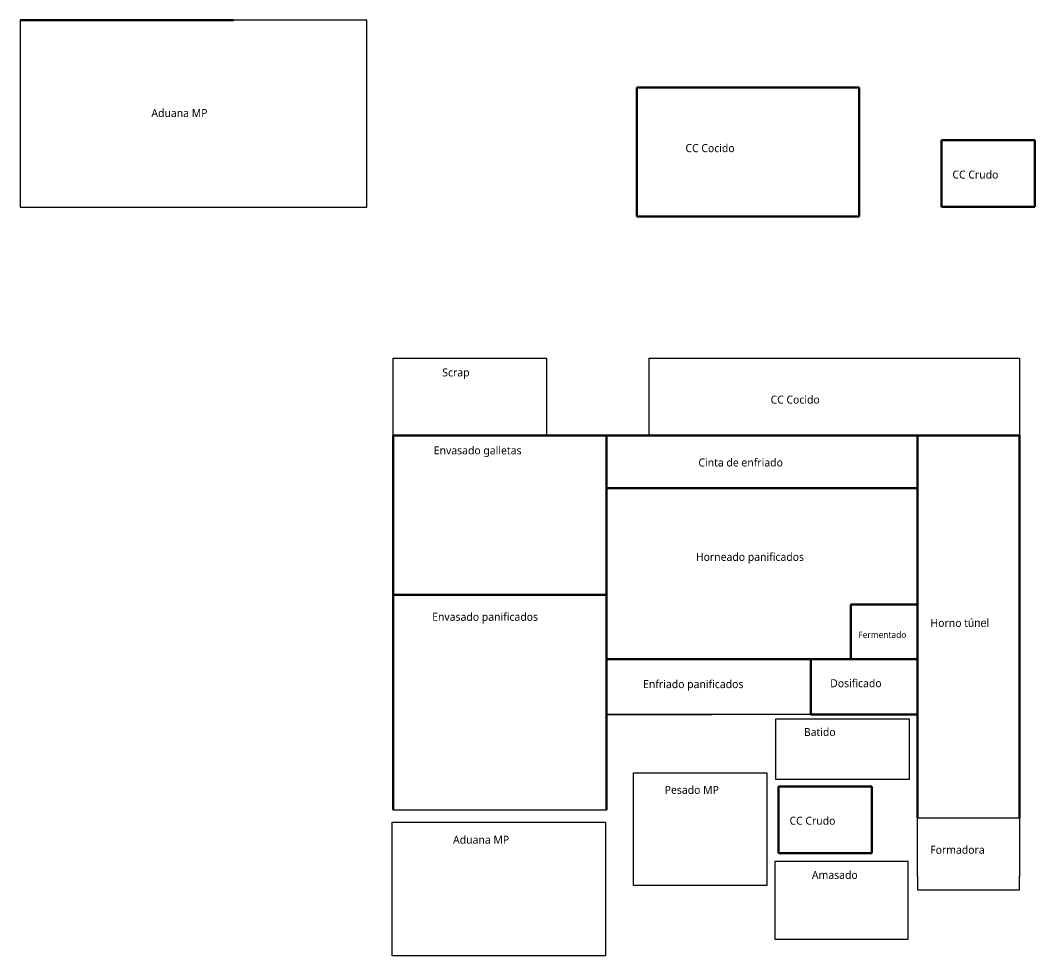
# Model space of a CAD drawing. Header units: millimetres. Extents: x 44692 to 101945, y -26273 to 14445.
# Drawn here: x 99662 to 101945, y -19288 to -17184 of the extents above; entities that cross this region are included whole.
import ezdxf

# ---------------------------------------------------------------- set-up
doc = ezdxf.new("R2010")
doc.units = ezdxf.units.MM
doc.header["$LTSCALE"] = 100
doc.layers.add('Mesas-estantes', color=230, linetype='Continuous')
doc.layers.add('rotulo', color=211, linetype='Continuous')
doc.layers.add('Paredes', color=7, linetype='Continuous', lineweight=50)
doc.styles.add('OpenSans', font='OpenSans-Regular.ttf')

msp = doc.modelspace()

# ---------------------------------------------------------------- linework, layer by layer
at = {"layer": 'Mesas-estantes', "color": 0}
for p, q in [((99662.442, -17184.476), (99662.442, -17604.476)), ((100442.442, -17184.476), (100142.442, -17184.476)), ((100442.442, -17604.476), (100442.442, -17184.476)), ((99662.442, -17604.476), (100442.442, -17604.476)), ((100501.429, -18118.067), (100501.429, -17944.067)), ((100501.429, -17944.067), (100846.429, -17944.067)), ((100846.429, -17944.067), (100846.429, -18118.067)), ((101076.429, -17944.067), (101076.429, -18118.067)), ((101076.429, -17944.067), (101910.429, -17944.067)), ((101910.429, -17944.067), (101910.429, -18118.067)), ((100981.429, -18960.367), (100981.429, -18476.367)), ((101441.429, -18746.034), (100981.429, -18746.034)), ((100981.429, -18746.034), (101219.084, -18746.034)), ((101362.377, -18755.79), (101662.377, -18755.79)), ((101362.377, -18891.79), (101362.377, -18755.79)), ((101662.377, -18755.79), (101662.377, -18891.79)), ((101042.367, -18876.939), (101342.367, -18876.939)), ((101042.367, -19129.939), (101042.367, -18876.939)), ((101342.367, -18876.939), (101342.367, -19129.939)), ((101662.377, -18891.79), (101362.377, -18891.79)), ((100501.429, -18960.367), (100981.429, -18960.367)), ((100499.174, -18988.165), (100979.174, -18988.165)), ((100499.174, -19288.165), (100499.174, -18988.165)), ((100979.174, -18988.165), (100979.174, -19288.165)), ((101681.429, -18978.067), (101910.429, -18978.067)), ((101681.429, -19110.067), (101681.429, -18978.067)), ((101910.429, -18978.067), (101910.429, -19110.067)), ((101660.091, -19076.68), (101360.091, -19076.68)), ((101360.091, -19076.68), (101360.091, -19250.68)), ((101660.091, -19250.68), (101660.091, -19076.68)), ((101681.429, -19110.067), (101681.429, -19140.067)), ((101910.429, -19140.067), (101910.429, -19110.067)), ((101342.367, -19129.939), (101042.367, -19129.939)), ((101681.429, -19140.067), (101910.429, -19140.067)), ((101360.091, -19250.68), (101660.091, -19250.68)), ((100979.174, -19288.165), (100499.174, -19288.165))]:
    msp.add_line(p, q, dxfattribs=at)
at = {"layer": 'Mesas-estantes', "color": 9, "true_color": 0xc7c8ca}
for p in [(100981.429, -18736.034), (100981.429, -18746.034), (100981.429, -18746.034), (100981.429, -18746.034)]:
    msp.add_line(p, (100981.429, -18746.034), dxfattribs=at)
at = {"layer": 'Paredes', "color": 0}
for p, q in [((99662.442, -17184.476), (100142.442, -17184.476)), ((101549.566, -17335.496), (101049.566, -17335.496)), ((101049.566, -17335.496), (101049.566, -17625.496)), ((101549.566, -17625.496), (101549.566, -17335.496)), ((101944.863, -17454.337), (101734.863, -17454.337)), ((101734.863, -17454.337), (101734.863, -17604.337)), ((101944.863, -17604.337), (101944.863, -17454.337)), ((101734.863, -17604.337), (101944.863, -17604.337)), ((101049.566, -17625.496), (101549.566, -17625.496)), ((100501.429, -18118.067), (100501.429, -18476.367)), ((100981.429, -18118.067), (100501.429, -18118.067)), ((101681.429, -18118.067), (100981.429, -18118.067)), ((100981.429, -18118.067), (100981.429, -18237.067)), ((100981.429, -18476.367), (100981.429, -18118.067)), ((101910.429, -18118.067), (101681.429, -18118.067)), ((101681.429, -18118.067), (101681.429, -18803.067)), ((101910.429, -18978.067), (101910.429, -18118.067)), ((100981.429, -18237.067), (101681.429, -18237.067)), ((101681.429, -18237.067), (100981.429, -18237.067)), ((100981.429, -18237.067), (100981.429, -18343.034)), ((100981.429, -18343.034), (100981.429, -18621.034)), ((100501.429, -18476.367), (100931.429, -18476.367)), ((100501.429, -18476.367), (100501.429, -18960.367)), ((100981.429, -18476.367), (100931.429, -18476.367)), ((100981.429, -18960.367), (100981.429, -18476.367)), ((101681.429, -18498.034), (101531.429, -18498.034)), ((101531.429, -18498.034), (101531.429, -18621.034)), ((100981.429, -18621.034), (101531.429, -18621.034)), ((100981.429, -18621.034), (100981.429, -18736.034)), ((101441.429, -18621.034), (101441.429, -18746.034)), ((101531.429, -18621.034), (101681.429, -18621.034)), ((101441.429, -18746.034), (101681.429, -18746.034)), ((101681.429, -18803.067), (101681.429, -18978.067)), ((101578.233, -18907.414), (101368.233, -18907.414)), ((101368.233, -18907.414), (101368.233, -19057.414)), ((101578.233, -19057.414), (101578.233, -18907.414)), ((101368.233, -19057.414), (101578.233, -19057.414))]:
    msp.add_line(p, q, dxfattribs=at)

# ---------------------------------------------------------------- texts
at = {"layer": 'rotulo', "attachment_point": 1, "style": 'OpenSans'}
for s, insert, char_height, width in [('Aduana MP', (99957.376, -17383.998), 18, 158.25025), ('CC Cocido', (101159.088, -17462.979), 18, 158.25025), ('CC Crudo\\P', (101759.784, -17522.505), 18, 318.3755), ('Scrap\\P', (100611.876, -17967.382), 18, 318.3755), ('CC Cocido', (101350.51, -18028.569), 18, 158.25025), ('Envasado galletas', (100592.8, -18142.715), 18, 318.3755), ('Cinta de enfriado', (101188.197, -18169.965), 18, 318.3755), ('Horneado panificados', (101182.524, -18382.222), 18, 318.3755), ('Envasado panificados', (100589.182, -18517.03), 18, 318.3755), ('Horno t{\\fArial|b0|i0|c0|p34;únel\\P}', (101710.311, -18530.733), 18, 318.3755), ('Fermentado\\P', (101548.085, -18559.187), 14.4, 254.7004), ('Enfriado panificados', (101063.812, -18668.368), 18, 318.3755), ('Dosificado\\P', (101484.693, -18666.375), 18, 318.3755), ('Batido\\P', (101425.519, -18776.104), 18, 318.3755), ('Pesado MP', (101112.274, -18906.268), 18, 158.25025), ('CC Crudo\\P', (101393.153, -18975.582), 18, 318.3755), ('Aduana MP', (100636.158, -19018.256), 18, 158.25025), ('Formadora', (101709.797, -19040.914), 18, 158.25025), ('Amasado', (101443.541, -19097.454), 18, 158.25025)]:
    msp.add_mtext(s, dxfattribs=dict(at, insert=insert, char_height=char_height, width=width))

doc.saveas('drawing.dxf')
